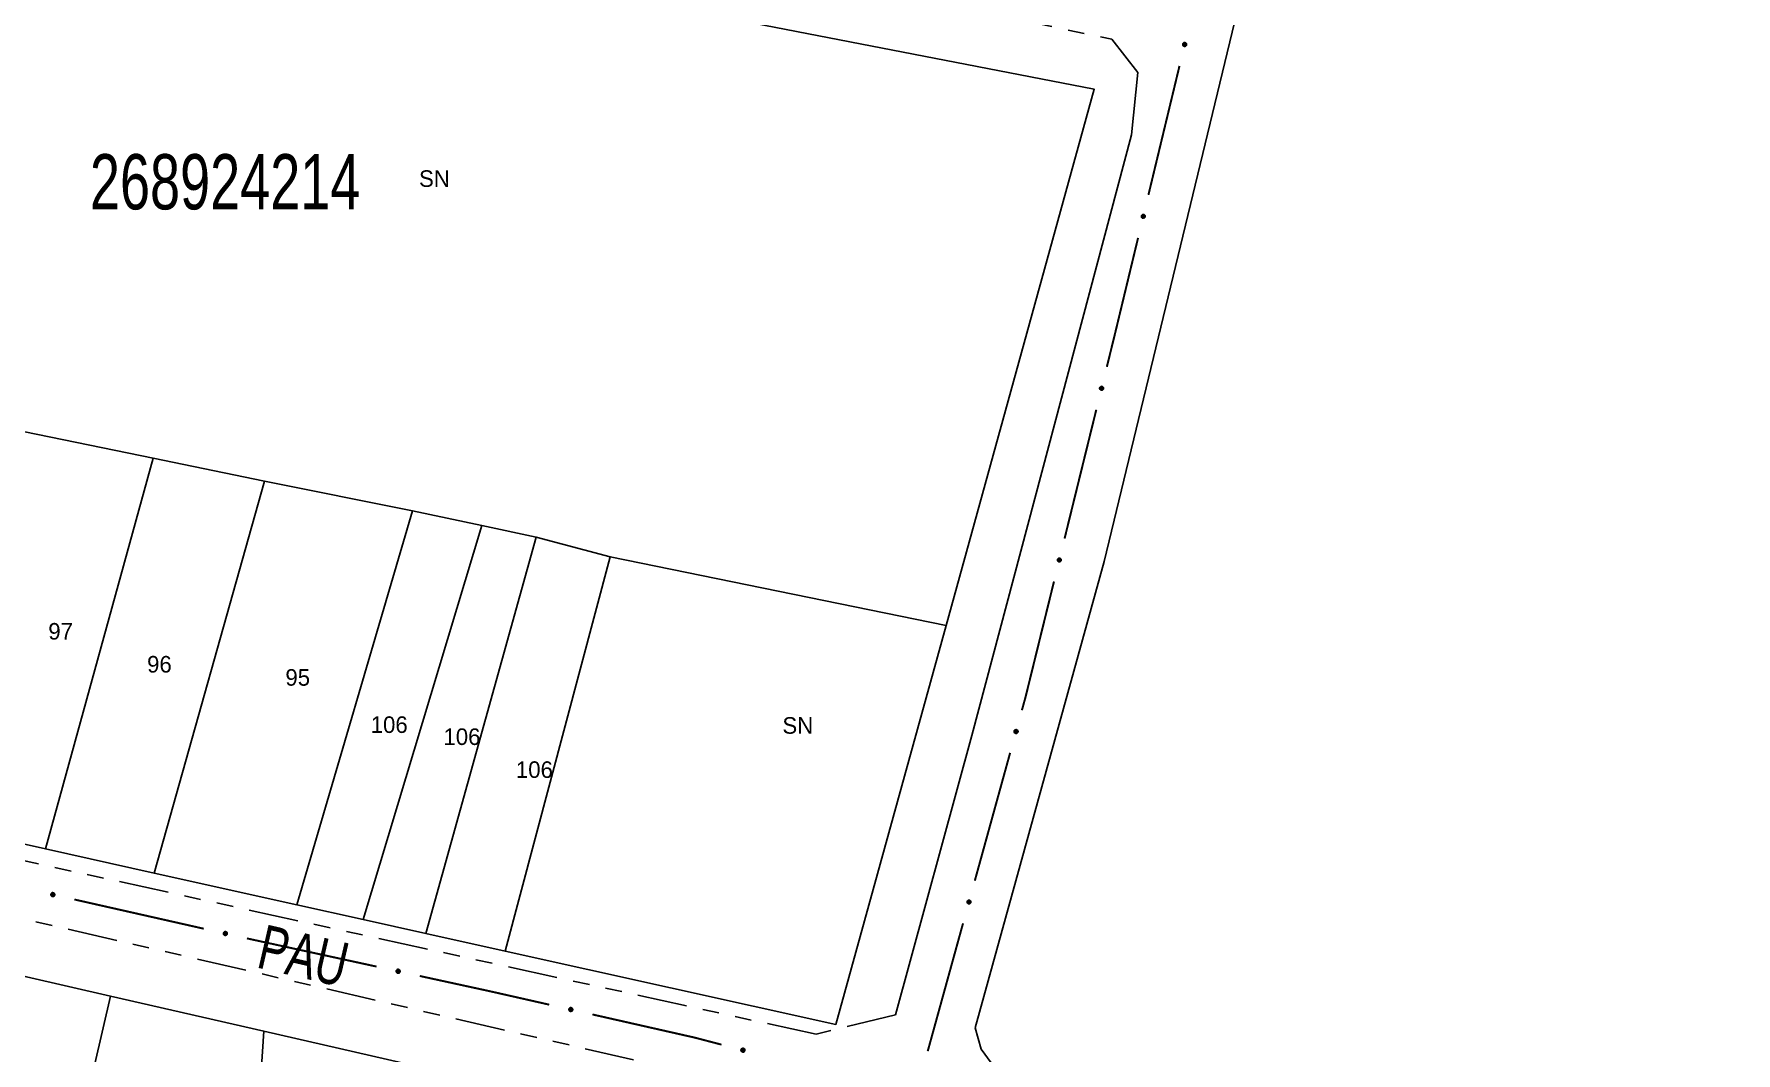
# Model space of a CAD drawing. Extents: x 209193 to 212081, y 4877574 to 4880493.
# Drawn here: x 211108 to 211262, y 4878698.2 to 4878790.4 of the extents above; entities that cross this region are included whole.
import ezdxf
from ezdxf.enums import TextEntityAlignment as Align

# ---------------------------------------------------------------- set-up
doc = ezdxf.new("R2010")
doc.units = 0
doc.header["$LTSCALE"] = 1.5
doc.header["$MEASUREMENT"] = 0
doc.linetypes.add('TRACO_25', pattern=[8, 3, -1, 1, -1, 1, -1])
for name, color, linetype in [('CD_MALHA_LOTES', 7, 'CONTINUOUS'), ('CD_TXT_QUADRA', 255, 'CONTINUOUS'), ('RU-QUADRA', 210, 'CONTINUOUS'), ('SV-EIXO-ROD-ESTR', 7, 'CONTINUOUS'), ('SV-EIXO-RUA-N-PAV', 6, 'CONTINUOUS'), ('SV-EST-MUNIC-PAV', 20, 'CONTINUOUS'), ('SV-RUA-NAO-PAV', 7, 'CONTINUOUS'), ('SV-TXT-RUA-N-PAV', 7, 'CONTINUOUS'), ('Th_NmrPort', 1, 'CONTINUOUS')]:
    doc.layers.add(name, color=color, linetype=linetype)
doc.styles.add('ARIAL', font='ARIAL.SHX')

msp = doc.modelspace()

# ---------------------------------------------------------------- linework, layer by layer
at = {"layer": 'CD_MALHA_LOTES', "linetype": 'Continuous', "flags": 128}
for points in [[(211105.873835, 4878804.425711), (211203.943492, 4878785.380758)], [(211203.943492, 4878785.380758), (211190.533631, 4878736.866104)], [(211107.201707, 4878754.399555), (211118.819658, 4878752.016386)], [(211109.056831, 4878716.647722), (211118.819658, 4878752.016386)], [(211118.819658, 4878752.016386), (211128.873654, 4878749.931112)], [(211118.898483, 4878714.463415), (211128.873654, 4878749.931112)], [(211128.873654, 4878749.931112), (211142.278982, 4878747.250047)], [(211131.815718, 4878711.596497), (211142.278982, 4878747.250047)], [(211142.278982, 4878747.250047), (211148.534802, 4878745.909514)], [(211137.808998, 4878710.266318), (211148.534802, 4878745.909514)], [(211148.534802, 4878745.909514), (211153.450089, 4878744.866877)], [(211143.486861, 4878709.006144), (211153.450089, 4878744.866877)], [(211153.450089, 4878744.866877), (211160.152753, 4878743.0795)], [(211150.64729, 4878707.416922), (211160.152753, 4878743.0795)], [(211160.152753, 4878743.0795), (211190.533631, 4878736.866104)], [(211190.533631, 4878736.866104), (211180.558641, 4878700.778243)], [(211109.056831, 4878716.647722), (211098.048029, 4878719.091072)], [(211118.898483, 4878714.463415), (211109.056831, 4878716.647722)], [(211131.815718, 4878711.596497), (211118.898483, 4878714.463415)], [(211137.808998, 4878710.266318), (211131.815718, 4878711.596497)], [(211143.486861, 4878709.006144), (211137.808998, 4878710.266318)], [(211150.64729, 4878707.416922), (211143.486861, 4878709.006144)], [(211180.558641, 4878700.778243), (211150.64729, 4878707.416922)], [(211103.518642, 4878705.951075), (211114.95692, 4878703.332181)], [(211109.850337, 4878681.315024), (211114.95692, 4878703.332181)], [(211114.95692, 4878703.332181), (211128.816342, 4878700.158945)], [(211127.300635, 4878677.19353), (211128.816342, 4878700.158945)], [(211128.816342, 4878700.158945), (211146.839089, 4878696.032479)]]:
    msp.add_lwpolyline(points, dxfattribs=at)
at = {"layer": 'RU-QUADRA', "linetype": 'Continuous', "flags": 128}
for points in [[(211105.873835, 4878804.425711), (211203.943492, 4878785.380758), (211190.533631, 4878736.866104), (211180.558641, 4878700.778243), (211150.64729, 4878707.416922), (211143.486861, 4878709.006144), (211137.808998, 4878710.266318), (211131.815718, 4878711.596497), (211118.898483, 4878714.463415), (211109.056831, 4878716.647722), (211098.048029, 4878719.091072)], [(211146.839089, 4878696.032479), (211128.816342, 4878700.158945), (211114.95692, 4878703.332181), (211103.518642, 4878705.951075), (211091.189786, 4878708.773875), (211079.359218, 4878711.482587), (211069.949424, 4878713.637042), (211061.002586, 4878715.685499), (211051.16517, 4878717.937862), (211038.21904, 4878720.901992), (211019.209801, 4878725.254324), (211008.684446, 4878727.664197), (210999.737607, 4878729.712654), (210992.190439, 4878691.074435)]]:
    msp.add_lwpolyline(points, dxfattribs=at)
at = {"layer": 'SV-EIXO-ROD-ESTR'}
for points in [[(211212.2631, 4878789.541439), (211212.289213, 4878789.500085), (211212.3032, 4878789.459204), (211212.305052, 4878789.421749), (211212.298058, 4878789.388225), (211212.28704, 4878789.354733), (211212.268482, 4878789.323418), (211212.240186, 4878789.293224), (211212.198886, 4878789.266738), (211212.156066, 4878789.255162), (211212.119443, 4878789.251382), (211212.084065, 4878789.256662), (211212.05171, 4878789.26791), (211212.019819, 4878789.288263), (211211.9895, 4878789.317237), (211211.963872, 4878789.35941), (211211.950434, 4878789.399583), (211211.949594, 4878789.435858), (211211.955128, 4878789.47139), (211211.966786, 4878789.505447), (211211.98518, 4878789.536082), (211212.014408, 4878789.566555), (211212.056367, 4878789.591299), (211212.096282, 4878789.605158), (211212.132535, 4878789.606508), (211212.167395, 4878789.600272), (211212.20112, 4878789.58963), (211212.233376, 4878789.572286), (211212.2631, 4878789.541439)], [(211208.516871, 4878773.98619), (211208.542984, 4878773.944836), (211208.556971, 4878773.903955), (211208.558823, 4878773.8665), (211208.551829, 4878773.832976), (211208.540811, 4878773.799484), (211208.522253, 4878773.768169), (211208.493957, 4878773.737975), (211208.452658, 4878773.711489), (211208.409837, 4878773.699913), (211208.373214, 4878773.696133), (211208.337837, 4878773.701413), (211208.305481, 4878773.712661), (211208.27359, 4878773.733014), (211208.243271, 4878773.761988), (211208.217643, 4878773.804161), (211208.204206, 4878773.844334), (211208.203366, 4878773.880609), (211208.208899, 4878773.916141), (211208.220557, 4878773.950198), (211208.238951, 4878773.980833), (211208.268179, 4878774.011306), (211208.310139, 4878774.03605), (211208.350053, 4878774.049909), (211208.386307, 4878774.051259), (211208.421166, 4878774.045023), (211208.454892, 4878774.034381), (211208.487147, 4878774.017037), (211208.516871, 4878773.98619)], [(211204.746543, 4878758.436231), (211204.772444, 4878758.394744), (211204.786222, 4878758.353792), (211204.787883, 4878758.316329), (211204.780718, 4878758.28284), (211204.769529, 4878758.249406), (211204.750811, 4878758.218186), (211204.722361, 4878758.188137), (211204.680927, 4878758.161862), (211204.638048, 4878758.150505), (211204.601406, 4878758.146912), (211204.566056, 4878758.152372), (211204.533758, 4878758.163786), (211204.501971, 4878758.184301), (211204.471801, 4878758.21343), (211204.446389, 4878758.255733), (211204.433157, 4878758.295974), (211204.432502, 4878758.332253), (211204.438217, 4878758.367757), (211204.450049, 4878758.401754), (211204.468599, 4878758.432294), (211204.497982, 4878758.462618), (211204.540068, 4878758.487147), (211204.580053, 4878758.500802), (211204.616313, 4878758.501966), (211204.65114, 4878758.495553), (211204.68481, 4878758.484738), (211204.716977, 4878758.467229), (211204.746543, 4878758.436231)], [(211200.920884, 4878742.900326), (211200.946786, 4878742.85884), (211200.960564, 4878742.817887), (211200.962224, 4878742.780424), (211200.955059, 4878742.746935), (211200.943871, 4878742.713501), (211200.925153, 4878742.682281), (211200.896703, 4878742.652232), (211200.855268, 4878742.625957), (211200.812389, 4878742.6146), (211200.775747, 4878742.611007), (211200.740398, 4878742.616468), (211200.7081, 4878742.627881), (211200.676313, 4878742.648397), (211200.646143, 4878742.677525), (211200.620731, 4878742.719828), (211200.607499, 4878742.76007), (211200.606844, 4878742.796348), (211200.612559, 4878742.831852), (211200.624391, 4878742.865849), (211200.642941, 4878742.896389), (211200.672324, 4878742.926713), (211200.71441, 4878742.951242), (211200.754394, 4878742.964897), (211200.790655, 4878742.966061), (211200.825481, 4878742.959648), (211200.859152, 4878742.948834), (211200.891319, 4878742.931325), (211200.920884, 4878742.900326)], [(211197.010964, 4878727.383237), (211197.035692, 4878727.341041), (211197.048316, 4878727.299718), (211197.048925, 4878727.262223), (211197.040824, 4878727.228949), (211197.028702, 4878727.195841), (211197.009116, 4878727.165158), (211196.979834, 4878727.135919), (211196.937679, 4878727.110816), (211196.894498, 4878727.100666), (211196.85777, 4878727.098102), (211196.822587, 4878727.104552), (211196.790622, 4878727.116867), (211196.759424, 4878727.138266), (211196.730082, 4878727.168229), (211196.705866, 4878727.211228), (211196.693768, 4878727.251825), (211196.694131, 4878727.288108), (211196.700839, 4878727.323437), (211196.71362, 4878727.357089), (211196.73302, 4878727.387097), (211196.763241, 4878727.416585), (211196.805998, 4878727.439924), (211196.84635, 4878727.452452), (211196.882629, 4878727.452599), (211196.917262, 4878727.445211), (211196.950616, 4878727.433457), (211196.982279, 4878727.415053), (211197.010964, 4878727.383237)], [(211192.751107, 4878711.960734), (211192.775835, 4878711.918537), (211192.788459, 4878711.877215), (211192.789068, 4878711.839719), (211192.780966, 4878711.806445), (211192.768844, 4878711.773337), (211192.749258, 4878711.742655), (211192.719977, 4878711.713415), (211192.677822, 4878711.688312), (211192.634641, 4878711.678163), (211192.597913, 4878711.675599), (211192.56273, 4878711.682049), (211192.530765, 4878711.694363), (211192.499566, 4878711.715762), (211192.470225, 4878711.745726), (211192.446009, 4878711.788725), (211192.433911, 4878711.829321), (211192.434274, 4878711.865604), (211192.440982, 4878711.900933), (211192.453763, 4878711.934585), (211192.473162, 4878711.964593), (211192.503384, 4878711.994081), (211192.546141, 4878712.01742), (211192.586493, 4878712.029949), (211192.622772, 4878712.030095), (211192.657405, 4878712.022708), (211192.690759, 4878712.010953), (211192.722422, 4878711.992549), (211192.751107, 4878711.960734)]]:
    msp.add_lwpolyline(points, close=True, dxfattribs=at)
for points in [[(211211.966786, 4878789.505447), (211211.950434, 4878789.399583)], [(211211.975585, 4878789.516396), (211211.95818, 4878789.385848)], [(211211.98518, 4878789.536082), (211211.963872, 4878789.35941)], [(211212.000818, 4878789.545408), (211211.978051, 4878789.345974)], [(211212.014408, 4878789.566555), (211211.9895, 4878789.317237)], [(211212.035976, 4878789.574836), (211212.004875, 4878789.305829)], [(211212.056367, 4878789.591299), (211212.019819, 4878789.288263)], [(211212.074843, 4878789.596353), (211212.035852, 4878789.28293)], [(211212.096282, 4878789.605158), (211212.05171, 4878789.26791)], [(211212.112848, 4878789.602639), (211212.068107, 4878789.265337)], [(211212.132535, 4878789.606508), (211212.084065, 4878789.256662)], [(211212.148937, 4878789.600965), (211212.099625, 4878789.256343)], [(211212.167395, 4878789.600272), (211212.119443, 4878789.251382)], [(211212.184436, 4878789.591012), (211212.140653, 4878789.257691)], [(211212.20112, 4878789.58963), (211212.156066, 4878789.255162)], [(211212.216003, 4878789.576392), (211212.178978, 4878789.265303)], [(211212.233376, 4878789.572286), (211212.198886, 4878789.266738)], [(211212.246293, 4878789.556466), (211212.218532, 4878789.283848)], [(211212.2631, 4878789.541439), (211212.240186, 4878789.293224)], [(211212.276408, 4878789.518335), (211212.255656, 4878789.31561)], [(211212.289213, 4878789.500085), (211212.268482, 4878789.323418)], [(211212.297287, 4878789.476815), (211212.278875, 4878789.347913)], [(211212.3032, 4878789.459204), (211212.28704, 4878789.354733)], [(211208.220557, 4878773.950198), (211208.204206, 4878773.844334)], [(211208.229356, 4878773.961147), (211208.211951, 4878773.830599)], [(211208.238951, 4878773.980833), (211208.217643, 4878773.804161)], [(211208.254589, 4878773.990159), (211208.231822, 4878773.790725)], [(211208.268179, 4878774.011306), (211208.243271, 4878773.761988)], [(211208.289747, 4878774.019587), (211208.258646, 4878773.75058)], [(211208.310139, 4878774.03605), (211208.27359, 4878773.733014)], [(211208.328614, 4878774.041104), (211208.289623, 4878773.727681)], [(211208.350053, 4878774.049909), (211208.305481, 4878773.712661)], [(211208.36662, 4878774.04739), (211208.321878, 4878773.710088)], [(211208.386307, 4878774.051259), (211208.337837, 4878773.701413)], [(211208.402709, 4878774.045716), (211208.353397, 4878773.701094)], [(211208.421166, 4878774.045023), (211208.373214, 4878773.696133)], [(211208.438207, 4878774.035763), (211208.394424, 4878773.702442)], [(211208.454892, 4878774.034381), (211208.409837, 4878773.699913)], [(211208.469775, 4878774.021143), (211208.432749, 4878773.710054)], [(211208.487147, 4878774.017037), (211208.452658, 4878773.711489)], [(211208.500064, 4878774.001217), (211208.472304, 4878773.728599)], [(211208.516871, 4878773.98619), (211208.493957, 4878773.737975)], [(211208.53018, 4878773.963086), (211208.509427, 4878773.760361)], [(211208.542984, 4878773.944836), (211208.522253, 4878773.768169)], [(211208.551058, 4878773.921566), (211208.532646, 4878773.792664)], [(211208.556971, 4878773.903955), (211208.540811, 4878773.799484)], [(211204.450049, 4878758.401754), (211204.433157, 4878758.295974)], [(211204.458904, 4878758.412658), (211204.440832, 4878758.282201)], [(211204.468599, 4878758.432294), (211204.446389, 4878758.255733)], [(211204.484284, 4878758.44154), (211204.460499, 4878758.242226)], [(211204.497982, 4878758.462618), (211204.471801, 4878758.21343)], [(211204.519592, 4878758.470788), (211204.487117, 4878758.201944)], [(211204.540068, 4878758.487147), (211204.501971, 4878758.184301)], [(211204.558569, 4878758.492107), (211204.517977, 4878758.178887)], [(211204.580053, 4878758.500802), (211204.533758, 4878758.163786)], [(211204.596606, 4878758.498198), (211204.550142, 4878758.161129)], [(211204.616313, 4878758.501966), (211204.566056, 4878758.152372)], [(211204.632686, 4878758.49634), (211204.581614, 4878758.151974)], [(211204.65114, 4878758.495553), (211204.601406, 4878758.146912)], [(211204.668133, 4878758.486206), (211204.622647, 4878758.153112)], [(211204.68481, 4878758.484738), (211204.638048, 4878758.150505)], [(211204.699625, 4878758.471425), (211204.661011, 4878758.160529)], [(211204.716977, 4878758.467229), (211204.680927, 4878758.161862)], [(211204.729813, 4878758.451344), (211204.70066, 4878758.178871)], [(211204.746543, 4878758.436231), (211204.722361, 4878758.188137)], [(211204.759733, 4878758.41306), (211204.737945, 4878758.210443)], [(211204.772444, 4878758.394744), (211204.750811, 4878758.218186)], [(211204.780399, 4878758.371433), (211204.761329, 4878758.242627)], [(211204.786222, 4878758.353792), (211204.769529, 4878758.249406)], [(211200.624391, 4878742.865849), (211200.607499, 4878742.76007)], [(211200.633245, 4878742.876753), (211200.615174, 4878742.746296)], [(211200.642941, 4878742.896389), (211200.620731, 4878742.719828)], [(211200.658626, 4878742.905635), (211200.634841, 4878742.706321)], [(211200.672324, 4878742.926713), (211200.646143, 4878742.677525)], [(211200.693934, 4878742.934883), (211200.661459, 4878742.666039)], [(211200.71441, 4878742.951242), (211200.676313, 4878742.648397)], [(211200.73291, 4878742.956202), (211200.692319, 4878742.642982)], [(211200.754394, 4878742.964897), (211200.7081, 4878742.627881)], [(211200.770948, 4878742.962293), (211200.724483, 4878742.625225)], [(211200.790655, 4878742.966061), (211200.740398, 4878742.616468)], [(211200.807028, 4878742.960435), (211200.755956, 4878742.616069)], [(211200.825481, 4878742.959648), (211200.775747, 4878742.611007)], [(211200.842475, 4878742.950301), (211200.796989, 4878742.617207)], [(211200.859152, 4878742.948834), (211200.812389, 4878742.6146)], [(211200.873967, 4878742.93552), (211200.835353, 4878742.624624)], [(211200.891319, 4878742.931325), (211200.855268, 4878742.625957)], [(211200.904154, 4878742.915439), (211200.875002, 4878742.642966)], [(211200.920884, 4878742.900326), (211200.896703, 4878742.652232)], [(211200.934075, 4878742.877155), (211200.912287, 4878742.674538)], [(211200.946786, 4878742.85884), (211200.925153, 4878742.682281)], [(211200.954741, 4878742.835529), (211200.935671, 4878742.706723)], [(211200.960564, 4878742.817887), (211200.943871, 4878742.713501)], [(211196.71362, 4878727.357089), (211196.693768, 4878727.251825)], [(211196.722777, 4878727.36774), (211196.701054, 4878727.237841)], [(211196.73302, 4878727.387097), (211196.705866, 4878727.211228)], [(211196.748958, 4878727.395899), (211196.719592, 4878727.19733)], [(211196.763241, 4878727.416585), (211196.730082, 4878727.168229)], [(211196.785072, 4878727.424146), (211196.74507, 4878727.156318)], [(211196.805998, 4878727.439924), (211196.759424, 4878727.138266)], [(211196.824631, 4878727.444363), (211196.775271, 4878727.132405)], [(211196.84635, 4878727.452452), (211196.790622, 4878727.116867)], [(211196.862824, 4878727.449385), (211196.806925, 4878727.113752)], [(211196.882629, 4878727.452599), (211196.822587, 4878727.104552)], [(211196.898838, 4878727.446516), (211196.838128, 4878727.103718)], [(211196.917262, 4878727.445211), (211196.85777, 4878727.098102)], [(211196.933987, 4878727.435392), (211196.879177, 4878727.103704)], [(211196.950616, 4878727.433457), (211196.894498, 4878727.100666)], [(211196.965052, 4878727.419733), (211196.917734, 4878727.110042)], [(211196.982279, 4878727.415053), (211196.937679, 4878727.110816)], [(211196.994664, 4878727.398813), (211196.957882, 4878727.127265)], [(211197.010964, 4878727.383237), (211196.979834, 4878727.135919)], [(211197.0235, 4878727.359705), (211196.996038, 4878727.157779)], [(211197.035692, 4878727.341041), (211197.009116, 4878727.165158)], [(211197.04299, 4878727.317516), (211197.020315, 4878727.189295)], [(211197.048316, 4878727.299718), (211197.028702, 4878727.195841)], [(211192.453763, 4878711.934585), (211192.433911, 4878711.829321)], [(211192.46292, 4878711.945237), (211192.441196, 4878711.815338)], [(211192.473162, 4878711.964593), (211192.446009, 4878711.788725)], [(211192.4891, 4878711.973396), (211192.459735, 4878711.774827)], [(211192.503384, 4878711.994081), (211192.470225, 4878711.745726)], [(211192.525215, 4878712.001642), (211192.485213, 4878711.733815)], [(211192.546141, 4878712.01742), (211192.499566, 4878711.715762)], [(211192.564774, 4878712.021859), (211192.515414, 4878711.709901)], [(211192.586493, 4878712.029949), (211192.530765, 4878711.694363)], [(211192.602967, 4878712.026882), (211192.547068, 4878711.691249)], [(211192.622772, 4878712.030095), (211192.56273, 4878711.682049)], [(211192.638981, 4878712.024012), (211192.578271, 4878711.681214)], [(211192.657405, 4878712.022708), (211192.597913, 4878711.675599)], [(211192.67413, 4878712.012888), (211192.61932, 4878711.681201)], [(211192.690759, 4878712.010953), (211192.634641, 4878711.678163)], [(211192.705195, 4878711.99723), (211192.657877, 4878711.687539)], [(211192.722422, 4878711.992549), (211192.677822, 4878711.688312)], [(211192.734807, 4878711.97631), (211192.698024, 4878711.704762)], [(211192.751107, 4878711.960734), (211192.719977, 4878711.713415)], [(211192.763642, 4878711.937202), (211192.736181, 4878711.735276)], [(211192.775835, 4878711.918537), (211192.749258, 4878711.742655)], [(211192.783133, 4878711.895012), (211192.760457, 4878711.766792)], [(211192.788459, 4878711.877215), (211192.768844, 4878711.773337)]]:
    msp.add_lwpolyline(points, dxfattribs=at)
at = {"layer": 'SV-EIXO-ROD-ESTR', "const_width": 0.18}
for points in [[(211211.654159, 4878787.48312), (211208.844488, 4878775.816683)], [(211207.907931, 4878771.927871), (211205.800677, 4878763.178043)], [(211205.793984, 4878763.150253), (211205.083508, 4878760.265027)], [(211205.800677, 4878763.178043), (211205.793984, 4878763.150253)], [(211204.127093, 4878756.381051), (211201.25785, 4878744.729122)], [(211200.301435, 4878740.845146), (211197.910399, 4878731.135205)], [(211197.723885, 4878730.377776), (211197.399085, 4878729.201864)], [(211197.910399, 4878731.135205), (211197.723885, 4878730.377776)], [(211196.334121, 4878725.346238), (211193.139228, 4878713.77936)], [(211192.074264, 4878709.923734), (211188.879371, 4878698.356856)]]:
    msp.add_lwpolyline(points, dxfattribs=at)
at = {"layer": 'SV-EIXO-RUA-N-PAV'}
for points in [[(211109.613793, 4878712.660084), (211109.654772, 4878712.686782), (211109.695451, 4878712.701347), (211109.732876, 4878712.70373), (211109.766496, 4878712.697213), (211109.80014, 4878712.686671), (211109.831716, 4878712.668559), (211109.862308, 4878712.640694), (211109.889378, 4878712.599775), (211109.90156, 4878712.557123), (211109.905859, 4878712.520557), (211109.901082, 4878712.485109), (211109.890294, 4878712.452596), (211109.870395, 4878712.42042), (211109.841854, 4878712.389693), (211109.800049, 4878712.363469), (211109.760071, 4878712.349463), (211109.723812, 4878712.348109), (211109.688205, 4878712.353137), (211109.653986, 4878712.364311), (211109.623093, 4878712.382269), (211109.592208, 4878712.411061), (211109.566871, 4878712.452665), (211109.552447, 4878712.492379), (211109.550583, 4878712.52861), (211109.556323, 4878712.563554), (211109.566486, 4878712.597427), (211109.583371, 4878712.629926), (211109.613793, 4878712.660084)], [(211125.220627, 4878709.134926), (211125.261606, 4878709.161624), (211125.302285, 4878709.176189), (211125.33971, 4878709.178572), (211125.37333, 4878709.172055), (211125.406974, 4878709.161513), (211125.438549, 4878709.143401), (211125.469142, 4878709.115537), (211125.496212, 4878709.074617), (211125.508394, 4878709.031965), (211125.512693, 4878708.995399), (211125.507916, 4878708.959951), (211125.497127, 4878708.927439), (211125.477229, 4878708.895262), (211125.448688, 4878708.864535), (211125.406883, 4878708.838311), (211125.366905, 4878708.824305), (211125.330645, 4878708.822951), (211125.295038, 4878708.827979), (211125.260819, 4878708.839153), (211125.229927, 4878708.857111), (211125.199041, 4878708.885903), (211125.173705, 4878708.927507), (211125.159281, 4878708.967221), (211125.157417, 4878709.003452), (211125.163157, 4878709.038396), (211125.17332, 4878709.07227), (211125.190205, 4878709.104768), (211125.220627, 4878709.134926)], [(211140.851803, 4878705.723657), (211140.892566, 4878705.750682), (211140.933127, 4878705.765573), (211140.970531, 4878705.768255), (211141.004203, 4878705.762008), (211141.03793, 4878705.751736), (211141.06965, 4878705.733878), (211141.100465, 4878705.706259), (211141.127861, 4878705.665557), (211141.140385, 4878705.623004), (211141.144977, 4878705.586474), (211141.140484, 4878705.550989), (211141.129957, 4878705.518391), (211141.110317, 4878705.486056), (211141.082023, 4878705.455102), (211141.040429, 4878705.428544), (211141.000565, 4878705.414218), (211140.964317, 4878705.412573), (211140.928671, 4878705.417316), (211140.894364, 4878705.428215), (211140.863328, 4878705.445924), (211140.832213, 4878705.474468), (211140.806544, 4878705.515868), (211140.791802, 4878705.555465), (211140.789648, 4878705.59168), (211140.795108, 4878705.626669), (211140.804999, 4878705.660623), (211140.821623, 4878705.693255), (211140.851803, 4878705.723657)], [(211156.473731, 4878702.262329), (211156.514723, 4878702.289006), (211156.55541, 4878702.30355), (211156.592835, 4878702.305914), (211156.626452, 4878702.299379), (211156.660091, 4878702.28882), (211156.691657, 4878702.270692), (211156.722235, 4878702.242811), (211156.749284, 4878702.201878), (211156.761444, 4878702.159219), (211156.765724, 4878702.122651), (211156.760929, 4878702.087205), (211156.750124, 4878702.054699), (211156.730209, 4878702.022532), (211156.701652, 4878701.99182), (211156.659833, 4878701.965618), (211156.619848, 4878701.951633), (211156.583588, 4878701.950297), (211156.547983, 4878701.955344), (211156.51377, 4878701.966535), (211156.482887, 4878701.984509), (211156.452016, 4878702.013317), (211156.426701, 4878702.054935), (211156.412297, 4878702.094656), (211156.410453, 4878702.130888), (211156.416211, 4878702.165829), (211156.426391, 4878702.199697), (211156.443293, 4878702.232187), (211156.473731, 4878702.262329)], [(211172.047296, 4878698.584682), (211172.089169, 4878698.609955), (211172.130324, 4878698.623114), (211172.167808, 4878698.62421), (211172.201185, 4878698.616541), (211172.234447, 4878698.604849), (211172.265381, 4878698.585663), (211172.294998, 4878698.556763), (211172.320646, 4878698.514938), (211172.331355, 4878698.471892), (211172.334395, 4878698.4352), (211172.328402, 4878698.399937), (211172.316503, 4878698.367815), (211172.295511, 4878698.336341), (211172.265931, 4878698.306613), (211172.223249, 4878698.281841), (211172.182813, 4878698.269218), (211172.146529, 4878698.26911), (211172.111115, 4878698.275359), (211172.077301, 4878698.287702), (211172.047043, 4878698.306711), (211172.017166, 4878698.336547), (211171.993274, 4878698.378998), (211171.980223, 4878698.419184), (211171.979606, 4878698.455458), (211171.986543, 4878698.490184), (211171.997864, 4878698.523688), (211172.015856, 4878698.555587), (211172.047296, 4878698.584682)]]:
    msp.add_lwpolyline(points, close=True, dxfattribs=at)
for points in [[(211109.550583, 4878712.52861), (211109.901082, 4878712.485109)], [(211109.552447, 4878712.492379), (211109.890294, 4878712.452596)], [(211109.554731, 4878712.50898), (211109.892633, 4878712.469028)], [(211109.555892, 4878712.545089), (211109.90118, 4878712.500671)], [(211109.556323, 4878712.563554), (211109.905859, 4878712.520557)], [(211109.561555, 4878712.471067), (211109.8755, 4878712.436527)], [(211109.565341, 4878712.580725), (211109.89925, 4878712.541675)], [(211109.566486, 4878712.597427), (211109.90156, 4878712.557123)], [(211109.566871, 4878712.452665), (211109.870395, 4878712.42042)], [(211109.579511, 4878712.612497), (211109.891095, 4878712.579889)], [(211109.583371, 4878712.629926), (211109.889378, 4878712.599775)], [(211109.583622, 4878712.432509), (211109.853043, 4878712.405228)], [(211109.592208, 4878712.411061), (211109.841854, 4878712.389693)], [(211109.599006, 4878712.643066), (211109.871991, 4878712.619176)], [(211109.613546, 4878712.397772), (211109.813282, 4878712.377837)], [(211109.613793, 4878712.660084), (211109.862308, 4878712.640694)], [(211109.623093, 4878712.382269), (211109.800049, 4878712.363469)], [(211109.636706, 4878712.67372), (211109.839705, 4878712.655845)], [(211109.642913, 4878712.372954), (211109.773694, 4878712.357403)], [(211109.653986, 4878712.364311), (211109.760071, 4878712.349463)], [(211109.654772, 4878712.686782), (211109.831716, 4878712.668559)], [(211109.677926, 4878712.695185), (211109.807076, 4878712.678603)], [(211109.695451, 4878712.701347), (211109.80014, 4878712.686671)], [(211125.157417, 4878709.003452), (211125.507916, 4878708.959951)], [(211125.159281, 4878708.967221), (211125.497127, 4878708.927439)], [(211125.161565, 4878708.983822), (211125.499467, 4878708.94387)], [(211125.162726, 4878709.019931), (211125.508013, 4878708.975513)], [(211125.163157, 4878709.038396), (211125.512693, 4878708.995399)], [(211125.168389, 4878708.945909), (211125.482334, 4878708.911369)], [(211125.172174, 4878709.055567), (211125.506084, 4878709.016517)], [(211125.17332, 4878709.07227), (211125.508394, 4878709.031965)], [(211125.173705, 4878708.927507), (211125.477229, 4878708.895262)], [(211125.186345, 4878709.087339), (211125.497929, 4878709.054731)], [(211125.190205, 4878709.104768), (211125.496212, 4878709.074617)], [(211125.190456, 4878708.907351), (211125.459876, 4878708.88007)], [(211125.199041, 4878708.885903), (211125.448688, 4878708.864535)], [(211125.20584, 4878709.117908), (211125.478825, 4878709.094018)], [(211125.22038, 4878708.872614), (211125.420116, 4878708.85268)], [(211125.220627, 4878709.134926), (211125.469142, 4878709.115537)], [(211125.229927, 4878708.857111), (211125.406883, 4878708.838311)], [(211125.24354, 4878709.148562), (211125.446539, 4878709.130687)], [(211125.249746, 4878708.847796), (211125.380528, 4878708.832245)], [(211125.260819, 4878708.839153), (211125.366905, 4878708.824305)], [(211125.261606, 4878709.161624), (211125.438549, 4878709.143401)], [(211125.284759, 4878709.170027), (211125.413909, 4878709.153446)], [(211125.302285, 4878709.176189), (211125.406974, 4878709.161513)], [(211140.789648, 4878705.59168), (211141.140484, 4878705.550989)], [(211140.791802, 4878705.555465), (211141.129957, 4878705.518391)], [(211140.793953, 4878705.572084), (211141.132165, 4878705.534841)], [(211140.794825, 4878705.608201), (211141.140457, 4878705.566552)], [(211140.795108, 4878705.626669), (211141.144977, 4878705.586474)], [(211140.801081, 4878705.534227), (211141.115292, 4878705.502203)], [(211140.803987, 4878705.643912), (211141.138199, 4878705.607539)], [(211140.804999, 4878705.660623), (211141.140385, 4878705.623004)], [(211140.806544, 4878705.515868), (211141.110317, 4878705.486056)], [(211140.817903, 4878705.675796), (211141.129738, 4878705.645686)], [(211140.821623, 4878705.693255), (211141.127861, 4878705.665557)], [(211140.823456, 4878705.495847), (211141.093086, 4878705.470726)], [(211140.832213, 4878705.474468), (211141.082023, 4878705.455102)], [(211140.837152, 4878705.70652), (211141.110319, 4878705.684819)], [(211140.851803, 4878705.723657), (211141.100465, 4878705.706259)], [(211140.853657, 4878705.461351), (211141.053547, 4878705.443017)], [(211140.863328, 4878705.445924), (211141.040429, 4878705.428544)], [(211140.874605, 4878705.737475), (211141.077741, 4878705.721228)], [(211140.883222, 4878705.436768), (211141.014124, 4878705.422266)], [(211140.892566, 4878705.750682), (211141.06965, 4878705.733878)], [(211140.894364, 4878705.428215), (211141.000565, 4878705.414218)], [(211140.915651, 4878705.75927), (211141.04493, 4878705.743724)], [(211140.933127, 4878705.765573), (211141.03793, 4878705.751736)], [(211156.41577, 4878702.147364), (211156.761035, 4878702.102768)], [(211156.416211, 4878702.165829), (211156.765724, 4878702.122651)], [(211156.425237, 4878702.182995), (211156.759126, 4878702.143773)], [(211156.426391, 4878702.199697), (211156.761444, 4878702.159219)], [(211156.439424, 4878702.214759), (211156.750991, 4878702.181991)], [(211156.443293, 4878702.232187), (211156.749284, 4878702.201878)], [(211156.458935, 4878702.245318), (211156.731907, 4878702.221288)], [(211156.473731, 4878702.262329), (211156.722235, 4878702.242811)], [(211156.49665, 4878702.275953), (211156.69964, 4878702.257974)], [(211156.514723, 4878702.289006), (211156.691657, 4878702.270692)], [(211156.537881, 4878702.297397), (211156.667022, 4878702.280749)], [(211156.55541, 4878702.30355), (211156.660091, 4878702.28882)], [(211156.410453, 4878702.130888), (211156.760929, 4878702.087205)], [(211156.412297, 4878702.094656), (211156.750124, 4878702.054699)], [(211156.41459, 4878702.111255), (211156.752472, 4878702.071129)], [(211156.421395, 4878702.073339), (211156.735322, 4878702.038637)], [(211156.426701, 4878702.054935), (211156.730209, 4878702.022532)], [(211156.443442, 4878702.03477), (211156.712848, 4878702.00735)], [(211156.452016, 4878702.013317), (211156.701652, 4878701.99182)], [(211156.473348, 4878702.000017), (211156.673074, 4878701.97998)], [(211156.482887, 4878701.984509), (211156.659833, 4878701.965618)], [(211156.502702, 4878701.975184), (211156.633475, 4878701.959565)], [(211156.51377, 4878701.966535), (211156.619848, 4878701.951633)], [(211171.979606, 4878698.455458), (211172.328402, 4878698.399937)], [(211171.980223, 4878698.419184), (211172.316503, 4878698.367815)], [(211171.983076, 4878698.435697), (211172.319406, 4878698.384156)], [(211171.985478, 4878698.471744), (211172.329035, 4878698.415487)], [(211171.986543, 4878698.490184), (211172.334395, 4878698.4352)], [(211171.988594, 4878698.397572), (211172.301166, 4878698.352263)], [(211171.993274, 4878698.378998), (211172.295511, 4878698.336341)], [(211171.996145, 4878698.507035), (211172.328515, 4878698.456533)], [(211171.997864, 4878698.523688), (211172.331355, 4878698.471892)], [(211172.009322, 4878698.358278), (211172.277646, 4878698.321755)], [(211172.011399, 4878698.538301), (211172.321678, 4878698.495004)], [(211172.015856, 4878698.555587), (211172.320646, 4878698.514938)], [(211172.017166, 4878698.336547), (211172.265931, 4878698.306613)], [(211172.031933, 4878698.568182), (211172.303936, 4878698.534925)], [(211172.038035, 4878698.322533), (211172.236968, 4878698.295747)], [(211172.047043, 4878698.306711), (211172.223249, 4878698.281841)], [(211172.047296, 4878698.584682), (211172.294998, 4878698.556763)], [(211172.066531, 4878698.29672), (211172.196701, 4878698.276684)], [(211172.070664, 4878698.597522), (211172.272929, 4878698.572682)], [(211172.077301, 4878698.287702), (211172.182813, 4878698.269218)], [(211172.089169, 4878698.609955), (211172.265381, 4878698.585663)], [(211172.112597, 4878698.617558), (211172.241101, 4878698.596548)], [(211172.130324, 4878698.623114), (211172.234447, 4878698.604849)]]:
    msp.add_lwpolyline(points, dxfattribs=at)
at = {"layer": 'SV-EIXO-RUA-N-PAV', "const_width": 0.18}
for points in [[(211111.680544, 4878712.080408), (211123.38567, 4878709.43654)], [(211127.288552, 4878708.560546), (211139.014487, 4878706.010556)], [(211142.923132, 4878705.16056), (211148.7861, 4878703.885565)], [(211148.7861, 4878703.885565), (211149.288111, 4878703.776395)], [(211149.288111, 4878703.776395), (211154.638929, 4878702.564889)], [(211158.540182, 4878701.681587), (211167.318002, 4878699.694155)], [(211167.318002, 4878699.694155), (211167.797175, 4878699.585664)], [(211167.797175, 4878699.585664), (211170.223788, 4878698.949175)]]:
    msp.add_lwpolyline(points, dxfattribs=at)
at = {"layer": 'SV-EST-MUNIC-PAV', "linetype": 'Continuous'}
for points in [[(211193.18, 4878700.47, 11.185126), (211204.85, 4878742.65, 11.607666), (211234.684998, 4878866.13579, 12.431617), (211249.395588, 4878923.986215, 12.590069), (211257.319858, 4878957.80352, 12.313427), (211268.373361, 4879005.174855, 12.749819), (211270.189329, 4879011.152415, 12.749819), (211272.686284, 4879014.254693, 12.66863), (211276.923542, 4879015.162677, 12.648333), (211301.019841, 4879010.914548, 13.297847), (211307.344361, 4879009.81632, 13.297847), (211392.918526, 4878992.412415, 13.338441), (211406.16411, 4878989.703337, 13.338441)], [(211207.9, 4878786.88, 12.199221), (211207.3, 4878781.24, 12.209784), (211192.87, 4878726.91, 11.618229), (211185.95, 4878701.66, 11.480904)]]:
    msp.add_polyline3d(points, dxfattribs=at)
at = {"layer": 'SV-RUA-NAO-PAV', "linetype": 'TRACO_25'}
for points in [[(211185.95, 4878701.66, 11.480904), (211178.78, 4878699.89, 11.354142), (211091.5, 4878719.01, 9.780184), (211000.68, 4878738.19, 8.406931), (210998.69, 4878740.33, 8.406931), (210998.79, 4878743.45, 8.406931), (211005.97, 4878787.76, 8.956232), (211007.25166, 4878794.223637, 8.956232), (211012.311758, 4878819.7426, 8.956232), (211013.15, 4878823.97, 9.125248), (211015.95, 4878825.95, 9.125248), (211019.73, 4878825.83, 9.273136), (211025.89, 4878824.97, 9.273136), (211070.64, 4878815.84, 10.01258), (211145.77, 4878802.33, 11.280198)], [(211145.77, 4878802.33, 11.280198), (211205.54, 4878789.91, 12.199221), (211207.9, 4878786.88, 12.199221)], [(211154.28, 4878585.28, 11.121745), (211156.84, 4878587.18, 11.480904), (211159.31, 4878587.31, 11.533721), (211196.589287, 4878574.551518, 12.368237), (211217.69, 4878567.33, 12.368237), (211226.35, 4878566.93, 12.389363), (211231.4, 4878569.43, 12.516125), (211236.1, 4878575.2, 12.473871), (211267.71, 4878688.17, 11.892879), (211287.69, 4878766.8, 12.970354), (211282.38, 4878768.08, 12.959791), (211279.796949, 4878757.699174, 12.959791), (211277.069285, 4878746.737174, 12.959791), (211261.13, 4878682.68, 11.987951), (211259.07, 4878680.65, 11.987951), (211256.56, 4878680.18, 12.009078), (211195.84, 4878695.61, 11.311888), (211193.7, 4878698.53, 11.185126), (211193.18, 4878700.47, 11.185126)], [(211158.38, 4878614.73, 11.079492), (211156.09, 4878612.54, 11.079492), (211152.45, 4878612.88, 10.77315), (211034.28805, 4878638.66559, 9.146375), (210982.13, 4878651.62, 8.111154), (210980.07, 4878653.77, 8.111154), (210980.42, 4878658.18, 8.111154), (210991.106395, 4878705.332003, 8.216788), (210992.746322, 4878712.567918, 8.216788), (210996.79, 4878730.41, 8.216788), (210998.36, 4878732.46, 8.174535), (211001.84, 4878732.89, 8.174535), (211087.74, 4878714.8, 9.706239), (211178.19, 4878693.89, 11.111182), (211181.29, 4878691.2, 11.111182)]]:
    msp.add_polyline3d(points, dxfattribs=at)

# ---------------------------------------------------------------- texts
at = {"layer": 'CD_TXT_QUADRA', "style": 'ARIAL', "width": 0.7}
msp.add_text('268924214', height=5, dxfattribs=at).set_placement((211113.085157, 4878774.507547))
at = {"layer": 'SV-TXT-RUA-N-PAV', "style": 'ARIAL', "width": 0.7}
msp.add_text('PAU', height=4, rotation=347, dxfattribs=at).set_placement((211128.036588, 4878705.956151))
at = {"layer": 'Th_NmrPort', "color": 1}
for s, p in [('SN', (211142.858652, 4878777.295806)), ('97', (211109.322284, 4878736.339786)), ('96', (211118.25917, 4878733.360824)), ('95', (211130.770809, 4878732.16924)), ('106', (211138.488503, 4878727.895661)), ('SN', (211175.731939, 4878727.824687)), ('106', (211145.069826, 4878726.807109)), ('106', (211151.623542, 4878723.828147))]:
    msp.add_text(s, height=1.5, dxfattribs=at).set_placement(p, align=Align.MIDDLE_LEFT)

doc.saveas('drawing.dxf')
